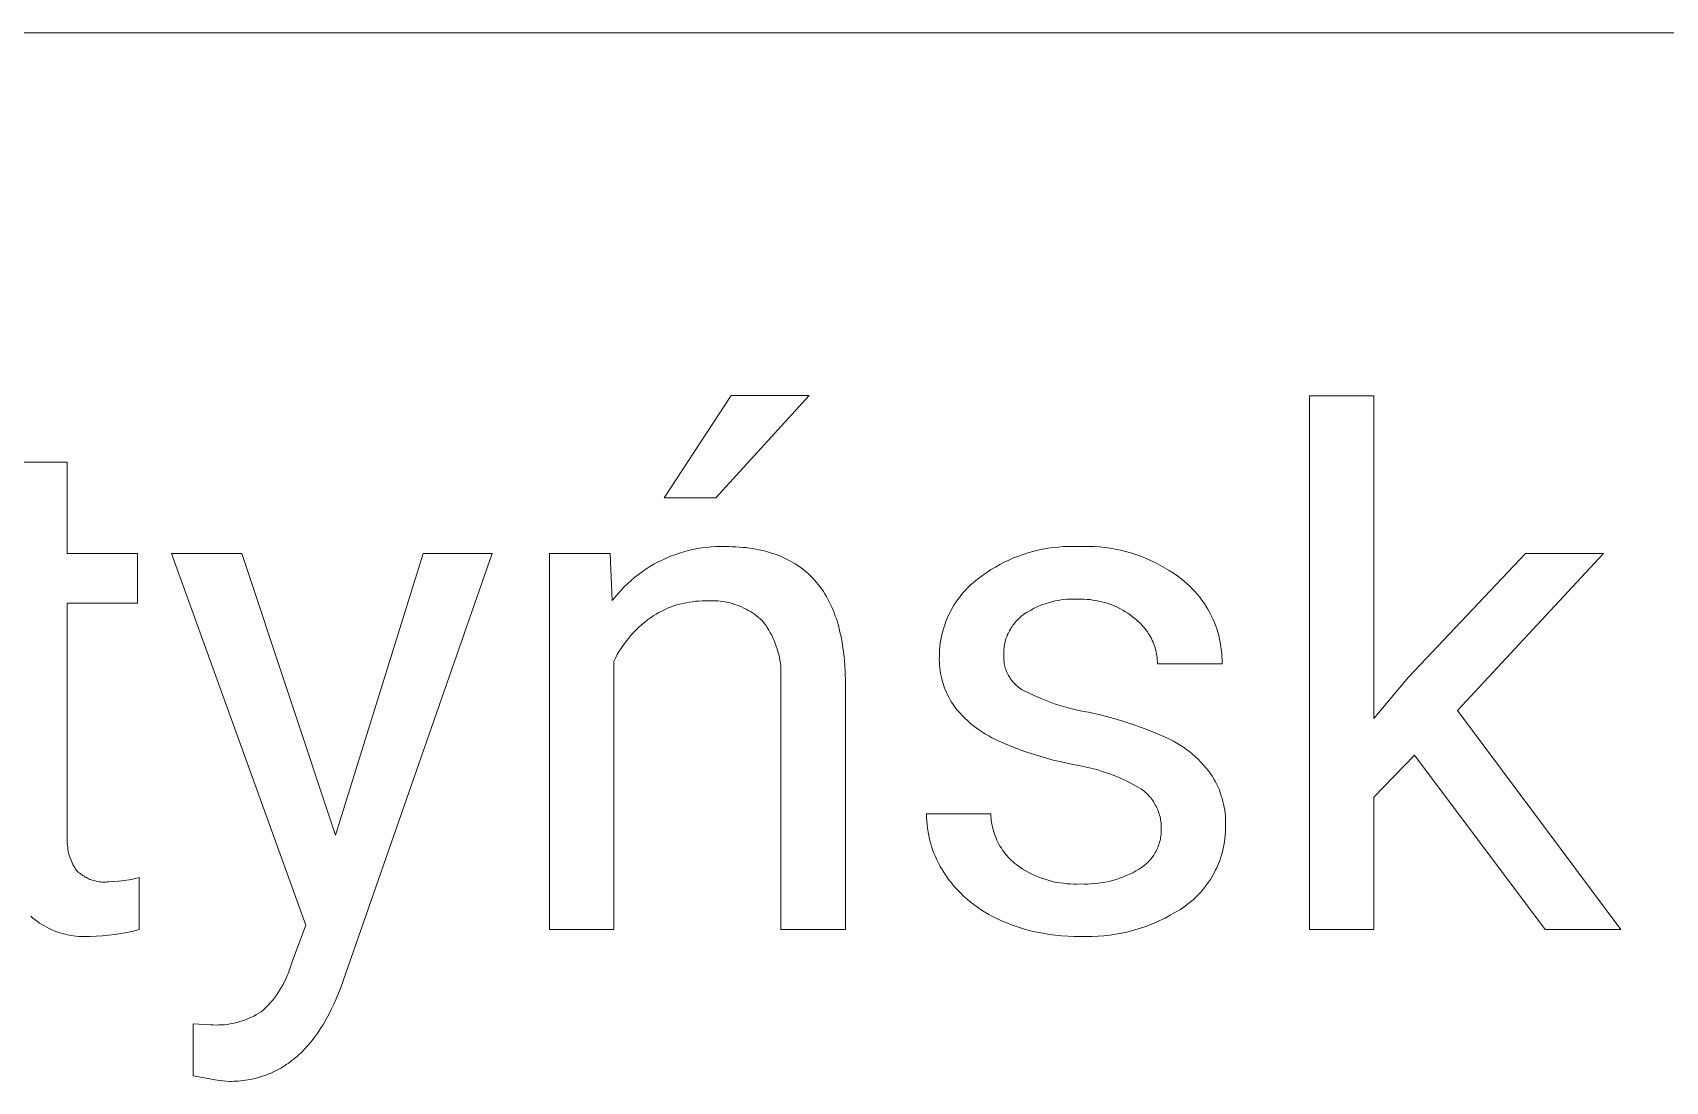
# Model space of a CAD drawing. Header units: millimetres. Extents: x 1383 to 4664, y -160 to 2132.
# Drawn here: x 4064.3 to 4164.6, y 142.4 to 206.8 of the extents above; entities that cross this region are included whole.
import ezdxf

# ---------------------------------------------------------------- set-up
doc = ezdxf.new("R2010")
doc.units = ezdxf.units.MM
doc.header["$MEASUREMENT"] = 0
doc.layers.add('Domyślny', color=7, linetype='Continuous', true_color=0x000000)

msp = doc.modelspace()

# ---------------------------------------------------------------- linework, layer by layer
at = {"layer": 'Domyślny', "color": 18, "lineweight": 15, "true_color": 0x000000}
for p, q in [((4660.84, 206.84), (3424, 206.84)), ((4103.09, 178.29), (4107.21, 184.56)), ((4111.99, 184.56), (4106.27, 178.28)), ((4107.21, 184.56), (4111.99, 184.56)), ((4142.72, 151.77), (4142.72, 184.55)), ((4142.72, 184.55), (4146.67, 184.55)), ((4146.67, 184.55), (4146.67, 164.73)), ((4062.51, 180.46), (4066.45, 180.46)), ((4066.45, 180.46), (4066.45, 174.86)), ((4106.27, 178.28), (4103.09, 178.29)), ((4066.45, 174.86), (4070.77, 174.86)), ((4070.77, 174.86), (4070.77, 171.82)), ((4081.09, 152.03), (4072.85, 174.87)), ((4072.85, 174.87), (4077.17, 174.87)), ((4077.17, 174.87), (4082.93, 157.56)), ((4082.93, 157.56), (4088.3, 174.87)), ((4092.53, 174.87), (4083.25, 148.22)), ((4088.3, 174.87), (4092.53, 174.87)), ((4096.06, 151.78), (4096.06, 174.86)), ((4096.06, 174.86), (4099.78, 174.86)), ((4099.78, 174.86), (4099.91, 171.97)), ((4102.72, 174.34), (4102.97, 174.46)), ((4102.97, 174.46), (4103.23, 174.58)), ((4103.23, 174.58), (4103.49, 174.69)), ((4103.49, 174.69), (4103.76, 174.79)), ((4103.76, 174.79), (4104.03, 174.89)), ((4104.03, 174.89), (4104.3, 174.97)), ((4104.3, 174.97), (4104.57, 175.04)), ((4104.57, 175.04), (4104.85, 175.11)), ((4104.85, 175.11), (4105.13, 175.16)), ((4105.13, 175.16), (4105.41, 175.21)), ((4105.41, 175.21), (4105.69, 175.24)), ((4105.69, 175.24), (4105.98, 175.27)), ((4105.98, 175.27), (4106.26, 175.29)), ((4106.26, 175.29), (4106.55, 175.29)), ((4106.55, 175.29), (4106.83, 175.29)), ((4106.83, 175.29), (4107.06, 175.29)), ((4107.06, 175.29), (4107.28, 175.28)), ((4107.28, 175.28), (4107.5, 175.27)), ((4107.5, 175.27), (4107.72, 175.26)), ((4107.72, 175.26), (4107.93, 175.24)), ((4107.93, 175.24), (4108.14, 175.22)), ((4108.14, 175.22), (4108.34, 175.19)), ((4108.34, 175.19), (4108.55, 175.16)), ((4108.55, 175.16), (4108.74, 175.13)), ((4108.74, 175.13), (4108.94, 175.09)), ((4108.94, 175.09), (4109.13, 175.05)), ((4109.13, 175.05), (4109.32, 175)), ((4109.32, 175), (4109.5, 174.95)), ((4109.5, 174.95), (4109.68, 174.89)), ((4109.68, 174.89), (4109.86, 174.84)), ((4109.86, 174.84), (4110.03, 174.77)), ((4110.03, 174.77), (4110.2, 174.71)), ((4110.2, 174.71), (4110.37, 174.64)), ((4110.37, 174.64), (4110.53, 174.56)), ((4110.53, 174.56), (4110.69, 174.48)), ((4110.69, 174.48), (4110.85, 174.4)), ((4110.85, 174.4), (4111, 174.31)), ((4123.98, 174.33), (4124.26, 174.46)), ((4124.26, 174.46), (4124.55, 174.59)), ((4124.55, 174.59), (4124.84, 174.7)), ((4124.84, 174.7), (4125.14, 174.81)), ((4125.14, 174.81), (4125.43, 174.9)), ((4125.43, 174.9), (4125.74, 174.99)), ((4125.74, 174.99), (4126.04, 175.06)), ((4126.04, 175.06), (4126.35, 175.13)), ((4126.35, 175.13), (4126.66, 175.18)), ((4126.66, 175.18), (4126.97, 175.23)), ((4126.97, 175.23), (4127.28, 175.26)), ((4127.28, 175.26), (4127.59, 175.29)), ((4127.59, 175.29), (4127.9, 175.3)), ((4127.9, 175.3), (4128.22, 175.3)), ((4128.22, 175.3), (4128.53, 175.3)), ((4128.53, 175.3), (4128.85, 175.3)), ((4128.85, 175.3), (4129.18, 175.3)), ((4129.18, 175.3), (4129.5, 175.29)), ((4129.5, 175.29), (4129.83, 175.27)), ((4129.83, 175.27), (4130.15, 175.23)), ((4130.15, 175.23), (4130.47, 175.19)), ((4130.47, 175.19), (4130.79, 175.13)), ((4130.79, 175.13), (4131.11, 175.06)), ((4131.11, 175.06), (4131.42, 174.99)), ((4131.42, 174.99), (4131.74, 174.9)), ((4131.74, 174.9), (4132.05, 174.8)), ((4132.05, 174.8), (4132.35, 174.69)), ((4132.35, 174.69), (4132.65, 174.57)), ((4132.65, 174.57), (4132.95, 174.44)), ((4132.95, 174.44), (4133.24, 174.3)), ((4148.79, 167.26), (4155.97, 174.87)), ((4160.77, 174.87), (4151.79, 165.22)), ((4155.97, 174.87), (4160.77, 174.87)), ((4101.08, 173.21), (4101.29, 173.4)), ((4101.29, 173.4), (4101.52, 173.57)), ((4101.52, 173.57), (4101.75, 173.74)), ((4101.75, 173.74), (4101.98, 173.9)), ((4101.98, 173.9), (4102.22, 174.06)), ((4102.22, 174.06), (4102.47, 174.2)), ((4102.47, 174.2), (4102.72, 174.34)), ((4111, 174.31), (4111.15, 174.22)), ((4111.15, 174.22), (4111.3, 174.13)), ((4111.3, 174.13), (4111.44, 174.03)), ((4111.44, 174.03), (4111.58, 173.93)), ((4111.58, 173.93), (4111.71, 173.82)), ((4111.71, 173.82), (4111.84, 173.71)), ((4111.84, 173.71), (4111.97, 173.59)), ((4111.97, 173.59), (4112.1, 173.47)), ((4112.1, 173.47), (4112.22, 173.35)), ((4122.39, 173.33), (4122.64, 173.52)), ((4122.64, 173.52), (4122.9, 173.7)), ((4122.9, 173.7), (4123.16, 173.87)), ((4123.16, 173.87), (4123.43, 174.03)), ((4123.43, 174.03), (4123.7, 174.18)), ((4123.7, 174.18), (4123.98, 174.33)), ((4133.24, 174.3), (4133.53, 174.15)), ((4133.53, 174.15), (4133.82, 173.99)), ((4133.82, 173.99), (4134.09, 173.82)), ((4134.09, 173.82), (4134.36, 173.65)), ((4134.36, 173.65), (4134.63, 173.46)), ((4134.63, 173.46), (4134.89, 173.26)), ((4100.09, 172.19), (4100.27, 172.41)), ((4100.27, 172.41), (4100.46, 172.62)), ((4100.46, 172.62), (4100.66, 172.83)), ((4100.66, 172.83), (4100.87, 173.02)), ((4100.87, 173.02), (4101.08, 173.21)), ((4112.22, 173.35), (4112.33, 173.22)), ((4112.33, 173.22), (4112.45, 173.09)), ((4112.45, 173.09), (4112.56, 172.96)), ((4112.56, 172.96), (4112.67, 172.82)), ((4112.67, 172.82), (4112.77, 172.68)), ((4112.77, 172.68), (4112.87, 172.53)), ((4112.87, 172.53), (4112.96, 172.38)), ((4121.35, 172.34), (4121.48, 172.49)), ((4121.48, 172.49), (4121.62, 172.64)), ((4121.62, 172.64), (4121.77, 172.79)), ((4121.77, 172.79), (4121.91, 172.93)), ((4121.91, 172.93), (4122.07, 173.07)), ((4122.07, 173.07), (4122.23, 173.2)), ((4122.23, 173.2), (4122.39, 173.33)), ((4134.89, 173.26), (4135.06, 173.12)), ((4135.06, 173.12), (4135.23, 172.98)), ((4135.23, 172.98), (4135.39, 172.83)), ((4135.39, 172.83), (4135.54, 172.67)), ((4135.54, 172.67), (4135.69, 172.51)), ((4135.69, 172.51), (4135.84, 172.35)), ((4070.77, 171.82), (4066.45, 171.82)), ((4066.45, 171.82), (4066.45, 157.48)), ((4099.91, 171.97), (4100.09, 172.19)), ((4103.12, 171.41), (4102.95, 171.33)), ((4103.31, 171.5), (4103.12, 171.41)), ((4103.49, 171.57), (4103.31, 171.5)), ((4103.68, 171.64), (4103.49, 171.57)), ((4103.87, 171.7), (4103.68, 171.64)), ((4104.06, 171.75), (4103.87, 171.7)), ((4104.25, 171.8), (4104.06, 171.75)), ((4104.44, 171.84), (4104.25, 171.8)), ((4104.64, 171.88), (4104.44, 171.84)), ((4104.84, 171.9), (4104.64, 171.88)), ((4105.03, 171.93), (4104.84, 171.9)), ((4105.23, 171.94), (4105.03, 171.93)), ((4105.43, 171.95), (4105.23, 171.94)), ((4105.63, 171.95), (4105.43, 171.95)), ((4105.78, 171.96), (4105.63, 171.95)), ((4105.93, 171.96), (4105.78, 171.96)), ((4106.08, 171.96), (4105.93, 171.96)), ((4106.24, 171.96), (4106.08, 171.96)), ((4106.39, 171.95), (4106.24, 171.96)), ((4106.54, 171.93), (4106.39, 171.95)), ((4106.69, 171.91), (4106.54, 171.93)), ((4106.84, 171.89), (4106.69, 171.91)), ((4106.99, 171.86), (4106.84, 171.89)), ((4107.14, 171.83), (4106.99, 171.86)), ((4107.28, 171.79), (4107.14, 171.83)), ((4107.43, 171.74), (4107.28, 171.79)), ((4107.57, 171.69), (4107.43, 171.74)), ((4107.71, 171.64), (4107.57, 171.69)), ((4107.85, 171.58), (4107.71, 171.64)), ((4107.99, 171.51), (4107.85, 171.58)), ((4108.13, 171.45), (4107.99, 171.51)), ((4108.26, 171.37), (4108.13, 171.45)), ((4112.96, 172.38), (4113.06, 172.22)), ((4113.06, 172.22), (4113.15, 172.06)), ((4113.15, 172.06), (4113.23, 171.9)), ((4113.23, 171.9), (4113.31, 171.73)), ((4113.31, 171.73), (4113.39, 171.56)), ((4113.39, 171.56), (4113.47, 171.39)), ((4120.67, 171.31), (4120.77, 171.49)), ((4120.77, 171.49), (4120.87, 171.66)), ((4120.87, 171.66), (4120.98, 171.84)), ((4120.98, 171.84), (4121.1, 172.01)), ((4121.1, 172.01), (4121.22, 172.17)), ((4121.22, 172.17), (4121.35, 172.34)), ((4125.62, 171.39), (4125.46, 171.3)), ((4125.77, 171.48), (4125.62, 171.39)), ((4125.93, 171.56), (4125.77, 171.48)), ((4126.1, 171.63), (4125.93, 171.56)), ((4126.26, 171.7), (4126.1, 171.63)), ((4126.43, 171.76), (4126.26, 171.7)), ((4126.6, 171.81), (4126.43, 171.76)), ((4126.77, 171.86), (4126.6, 171.81)), ((4126.94, 171.91), (4126.77, 171.86)), ((4127.11, 171.95), (4126.94, 171.91)), ((4127.29, 171.98), (4127.11, 171.95)), ((4127.46, 172.01), (4127.29, 171.98)), ((4127.64, 172.03), (4127.46, 172.01)), ((4127.82, 172.05), (4127.64, 172.03)), ((4128, 172.06), (4127.82, 172.05)), ((4128.17, 172.06), (4128, 172.06)), ((4128.35, 172.06), (4128.17, 172.06)), ((4128.53, 172.05), (4128.35, 172.06)), ((4128.71, 172.05), (4128.53, 172.05)), ((4128.89, 172.05), (4128.71, 172.05)), ((4129.06, 172.04), (4128.89, 172.05)), ((4129.24, 172.03), (4129.06, 172.04)), ((4129.42, 172), (4129.24, 172.03)), ((4129.59, 171.98), (4129.42, 172)), ((4129.77, 171.94), (4129.59, 171.98)), ((4129.94, 171.9), (4129.77, 171.94)), ((4130.12, 171.86), (4129.94, 171.9)), ((4130.29, 171.81), (4130.12, 171.86)), ((4130.45, 171.75), (4130.29, 171.81)), ((4130.62, 171.69), (4130.45, 171.75)), ((4130.79, 171.62), (4130.62, 171.69)), ((4130.95, 171.54), (4130.79, 171.62)), ((4131.11, 171.46), (4130.95, 171.54)), ((4131.26, 171.38), (4131.11, 171.46)), ((4135.84, 172.35), (4135.98, 172.18)), ((4135.98, 172.18), (4136.11, 172)), ((4136.11, 172), (4136.24, 171.82)), ((4136.24, 171.82), (4136.36, 171.64)), ((4136.36, 171.64), (4136.47, 171.45)), ((4136.47, 171.45), (4136.58, 171.26)), ((4101.71, 170.48), (4101.53, 170.32)), ((4101.89, 170.63), (4101.71, 170.48)), ((4102.07, 170.78), (4101.89, 170.63)), ((4102.26, 170.92), (4102.07, 170.78)), ((4102.43, 171.03), (4102.26, 170.92)), ((4102.6, 171.14), (4102.43, 171.03)), ((4102.77, 171.23), (4102.6, 171.14)), ((4102.95, 171.33), (4102.77, 171.23)), ((4108.39, 171.3), (4108.26, 171.37)), ((4108.52, 171.21), (4108.39, 171.3)), ((4108.64, 171.13), (4108.52, 171.21)), ((4108.77, 171.04), (4108.64, 171.13)), ((4108.89, 170.94), (4108.77, 171.04)), ((4109, 170.85), (4108.89, 170.94)), ((4109.11, 170.74), (4109, 170.85)), ((4109.22, 170.6), (4109.11, 170.74)), ((4109.33, 170.46), (4109.22, 170.6)), ((4109.43, 170.31), (4109.33, 170.46)), ((4113.47, 171.39), (4113.54, 171.21)), ((4113.54, 171.21), (4113.6, 171.02)), ((4113.6, 171.02), (4113.67, 170.84)), ((4113.67, 170.84), (4113.73, 170.64)), ((4113.73, 170.64), (4113.79, 170.45)), ((4113.79, 170.45), (4113.84, 170.25)), ((4120.28, 170.36), (4120.34, 170.55)), ((4120.34, 170.55), (4120.41, 170.74)), ((4120.41, 170.74), (4120.49, 170.93)), ((4120.49, 170.93), (4120.58, 171.12)), ((4120.58, 171.12), (4120.67, 171.31)), ((4124.51, 170.47), (4124.46, 170.38)), ((4124.58, 170.55), (4124.51, 170.47)), ((4124.64, 170.63), (4124.58, 170.55)), ((4124.71, 170.7), (4124.64, 170.63)), ((4124.78, 170.78), (4124.71, 170.7)), ((4124.85, 170.85), (4124.78, 170.78)), ((4124.93, 170.92), (4124.85, 170.85)), ((4125, 170.99), (4124.93, 170.92)), ((4125.08, 171.05), (4125, 170.99)), ((4125.16, 171.11), (4125.08, 171.05)), ((4125.31, 171.21), (4125.16, 171.11)), ((4125.46, 171.3), (4125.31, 171.21)), ((4131.42, 171.29), (4131.26, 171.38)), ((4131.57, 171.19), (4131.42, 171.29)), ((4131.71, 171.09), (4131.57, 171.19)), ((4131.85, 170.98), (4131.71, 171.09)), ((4131.99, 170.87), (4131.85, 170.98)), ((4132.09, 170.79), (4131.99, 170.87)), ((4132.18, 170.71), (4132.09, 170.79)), ((4132.28, 170.63), (4132.18, 170.71)), ((4132.36, 170.54), (4132.28, 170.63)), ((4132.45, 170.45), (4132.36, 170.54)), ((4132.53, 170.36), (4132.45, 170.45)), ((4136.58, 171.26), (4136.68, 171.06)), ((4136.68, 171.06), (4136.77, 170.86)), ((4136.77, 170.86), (4136.86, 170.66)), ((4136.86, 170.66), (4136.94, 170.46)), ((4136.94, 170.46), (4137.02, 170.25)), ((4100.74, 169.44), (4100.6, 169.25)), ((4100.89, 169.63), (4100.74, 169.44)), ((4101.04, 169.81), (4100.89, 169.63)), ((4101.2, 169.99), (4101.04, 169.81)), ((4101.36, 170.16), (4101.2, 169.99)), ((4101.53, 170.32), (4101.36, 170.16)), ((4109.52, 170.15), (4109.43, 170.31)), ((4109.61, 170), (4109.52, 170.15)), ((4109.7, 169.84), (4109.61, 170)), ((4109.77, 169.68), (4109.7, 169.84)), ((4109.85, 169.51), (4109.77, 169.68)), ((4109.91, 169.34), (4109.85, 169.51)), ((4113.84, 170.25), (4113.89, 170.04)), ((4113.89, 170.04), (4113.94, 169.84)), ((4113.94, 169.84), (4113.98, 169.63)), ((4113.98, 169.63), (4114.02, 169.41)), ((4114.02, 169.41), (4114.05, 169.19)), ((4120.05, 169.35), (4120.08, 169.56)), ((4120.08, 169.56), (4120.12, 169.76)), ((4120.12, 169.76), (4120.17, 169.96)), ((4120.17, 169.96), (4120.22, 170.16)), ((4120.22, 170.16), (4120.28, 170.36)), ((4124.04, 169.46), (4124.01, 169.36)), ((4124.06, 169.56), (4124.04, 169.46)), ((4124.09, 169.66), (4124.06, 169.56)), ((4124.13, 169.75), (4124.09, 169.66)), ((4124.16, 169.85), (4124.13, 169.75)), ((4124.21, 169.94), (4124.16, 169.85)), ((4124.25, 170.03), (4124.21, 169.94)), ((4124.3, 170.12), (4124.25, 170.03)), ((4124.35, 170.21), (4124.3, 170.12)), ((4124.4, 170.3), (4124.35, 170.21)), ((4124.46, 170.38), (4124.4, 170.3)), ((4132.61, 170.26), (4132.53, 170.36)), ((4132.68, 170.16), (4132.61, 170.26)), ((4132.76, 170.06), (4132.68, 170.16)), ((4132.82, 169.96), (4132.76, 170.06)), ((4132.89, 169.85), (4132.82, 169.96)), ((4132.95, 169.75), (4132.89, 169.85)), ((4133.01, 169.64), (4132.95, 169.75)), ((4133.06, 169.52), (4133.01, 169.64)), ((4133.11, 169.41), (4133.06, 169.52)), ((4133.16, 169.3), (4133.11, 169.41)), ((4137.02, 170.25), (4137.08, 170.04)), ((4137.08, 170.04), (4137.14, 169.83)), ((4137.14, 169.83), (4137.19, 169.61)), ((4137.19, 169.61), (4137.24, 169.4)), ((4137.24, 169.4), (4137.27, 169.18)), ((4100.11, 168.44), (4100, 168.23)), ((4100.22, 168.65), (4100.11, 168.44)), ((4100.34, 168.86), (4100.22, 168.65)), ((4100.47, 169.06), (4100.34, 168.86)), ((4100.6, 169.25), (4100.47, 169.06)), ((4109.98, 169.18), (4109.91, 169.34)), ((4110.03, 169.01), (4109.98, 169.18)), ((4110.08, 168.83), (4110.03, 169.01)), ((4110.13, 168.66), (4110.08, 168.83)), ((4110.17, 168.48), (4110.13, 168.66)), ((4110.2, 168.31), (4110.17, 168.48)), ((4114.05, 169.19), (4114.09, 168.97)), ((4114.09, 168.97), (4114.14, 168.51)), ((4114.14, 168.51), (4114.18, 168.03)), ((4119.99, 168.36), (4120, 168.53)), ((4120, 168.74), (4120.01, 168.94)), ((4120, 168.53), (4120, 168.74)), ((4120.01, 168.94), (4120.03, 169.15)), ((4120.03, 169.15), (4120.05, 169.35)), ((4123.95, 168.96), (4123.94, 168.86)), ((4123.94, 168.86), (4123.94, 168.75)), ((4123.94, 168.75), (4123.94, 168.65)), ((4123.94, 168.65), (4123.94, 168.57)), ((4123.94, 168.57), (4123.94, 168.49)), ((4123.94, 168.49), (4123.94, 168.41)), ((4123.94, 168.41), (4123.95, 168.32)), ((4123.96, 169.06), (4123.95, 168.96)), ((4123.97, 169.16), (4123.96, 169.06)), ((4123.99, 169.26), (4123.97, 169.16)), ((4124.01, 169.36), (4123.99, 169.26)), ((4133.2, 169.18), (4133.16, 169.3)), ((4133.23, 169.06), (4133.2, 169.18)), ((4133.27, 168.94), (4133.23, 169.06)), ((4133.3, 168.82), (4133.27, 168.94)), ((4133.32, 168.7), (4133.3, 168.82)), ((4133.34, 168.58), (4133.32, 168.7)), ((4133.36, 168.45), (4133.34, 168.58)), ((4133.37, 168.33), (4133.36, 168.45)), ((4137.27, 169.18), (4137.3, 168.96)), ((4137.3, 168.96), (4137.33, 168.74)), ((4137.33, 168.74), (4137.34, 168.52)), ((4137.34, 168.52), (4137.35, 168.3)), ((4100, 168.23), (4100, 151.78)), ((4110.23, 168.13), (4110.2, 168.31)), ((4110.25, 167.95), (4110.23, 168.13)), ((4110.26, 167.77), (4110.25, 167.95)), ((4110.27, 167.59), (4110.26, 167.77)), ((4110.27, 167.41), (4110.27, 167.59)), ((4110.27, 167.23), (4110.27, 167.41)), ((4114.18, 168.03), (4114.21, 167.54)), ((4114.21, 167.54), (4114.22, 167.03)), ((4120, 168.19), (4119.99, 168.36)), ((4120.01, 168.01), (4120, 168.19)), ((4120.02, 167.84), (4120.01, 168.01)), ((4120.04, 167.67), (4120.02, 167.84)), ((4120.07, 167.5), (4120.04, 167.67)), ((4120.1, 167.33), (4120.07, 167.5)), ((4123.95, 168.32), (4123.96, 168.24)), ((4123.96, 168.24), (4123.97, 168.16)), ((4123.97, 168.16), (4123.98, 168.08)), ((4123.98, 168.08), (4124, 168)), ((4124, 168), (4124.02, 167.92)), ((4124.02, 167.92), (4124.04, 167.84)), ((4124.04, 167.84), (4124.07, 167.76)), ((4124.07, 167.76), (4124.09, 167.68)), ((4124.09, 167.68), (4124.12, 167.61)), ((4124.12, 167.61), (4124.16, 167.53)), ((4124.16, 167.53), (4124.19, 167.46)), ((4124.19, 167.46), (4124.23, 167.38)), ((4133.38, 168.21), (4133.37, 168.33)), ((4133.38, 168.08), (4133.38, 168.21)), ((4137.35, 168.08), (4133.38, 168.08)), ((4137.35, 168.3), (4137.35, 168.08)), ((4110.26, 167.05), (4110.27, 167.23)), ((4110.26, 151.78), (4110.26, 167.05)), ((4114.22, 167.03), (4114.22, 151.78)), ((4120.14, 167.16), (4120.1, 167.33)), ((4120.19, 166.99), (4120.14, 167.16)), ((4120.24, 166.83), (4120.19, 166.99)), ((4120.29, 166.66), (4120.24, 166.83)), ((4120.35, 166.5), (4120.29, 166.66)), ((4120.42, 166.34), (4120.35, 166.5)), ((4124.23, 167.38), (4124.27, 167.31)), ((4124.27, 167.31), (4124.32, 167.24)), ((4124.32, 167.24), (4124.36, 167.17)), ((4124.36, 167.17), (4124.41, 167.11)), ((4124.41, 167.11), (4124.46, 167.04)), ((4124.46, 167.04), (4124.51, 166.98)), ((4124.51, 166.98), (4124.57, 166.92)), ((4124.57, 166.92), (4124.63, 166.86)), ((4124.63, 166.86), (4124.68, 166.8)), ((4124.68, 166.8), (4124.75, 166.74)), ((4124.75, 166.74), (4124.81, 166.69)), ((4124.81, 166.69), (4124.87, 166.64)), ((4124.87, 166.64), (4124.94, 166.59)), ((4124.94, 166.59), (4125.01, 166.54)), ((4125.01, 166.54), (4125.08, 166.5)), ((4125.08, 166.5), (4125.46, 166.3)), ((4146.67, 164.73), (4148.79, 167.26)), ((4120.49, 166.18), (4120.42, 166.34)), ((4120.57, 166.03), (4120.49, 166.18)), ((4120.65, 165.88), (4120.57, 166.03)), ((4120.74, 165.73), (4120.65, 165.88)), ((4120.83, 165.58), (4120.74, 165.73)), ((4120.96, 165.4), (4120.83, 165.58)), ((4121.11, 165.23), (4120.96, 165.4)), ((4125.46, 166.3), (4125.85, 166.12)), ((4125.85, 166.12), (4126.25, 165.95)), ((4126.25, 165.95), (4126.65, 165.79)), ((4126.65, 165.79), (4127.06, 165.64)), ((4127.06, 165.64), (4127.47, 165.51)), ((4127.47, 165.51), (4127.89, 165.39)), ((4127.89, 165.39), (4128.31, 165.29)), ((4121.26, 165.06), (4121.11, 165.23)), ((4121.41, 164.89), (4121.26, 165.06)), ((4121.57, 164.73), (4121.41, 164.89)), ((4121.74, 164.58), (4121.57, 164.73)), ((4121.91, 164.43), (4121.74, 164.58)), ((4122.08, 164.28), (4121.91, 164.43)), ((4128.31, 165.29), (4128.73, 165.19)), ((4128.73, 165.19), (4129.15, 165.11)), ((4129.15, 165.11), (4129.86, 164.96)), ((4129.86, 164.96), (4130.56, 164.78)), ((4130.56, 164.78), (4131.25, 164.57)), ((4131.25, 164.57), (4131.94, 164.35)), ((4151.79, 165.22), (4161.82, 151.77)), ((4122.26, 164.15), (4122.08, 164.28)), ((4122.45, 164.01), (4122.26, 164.15)), ((4122.63, 163.89), (4122.45, 164.01)), ((4122.83, 163.77), (4122.63, 163.89)), ((4123.02, 163.66), (4122.83, 163.77)), ((4123.22, 163.55), (4123.02, 163.66)), ((4123.43, 163.45), (4123.22, 163.55)), ((4124, 163.19), (4123.43, 163.45)), ((4131.94, 164.35), (4132.62, 164.1)), ((4132.62, 164.1), (4133.29, 163.83)), ((4133.29, 163.83), (4133.95, 163.54)), ((4133.95, 163.54), (4134.16, 163.44)), ((4134.16, 163.44), (4134.37, 163.33)), ((4124.58, 162.95), (4124, 163.19)), ((4125.17, 162.73), (4124.58, 162.95)), ((4125.76, 162.53), (4125.17, 162.73)), ((4126.36, 162.35), (4125.76, 162.53)), ((4134.37, 163.33), (4134.58, 163.21)), ((4134.58, 163.21), (4134.78, 163.09)), ((4134.78, 163.09), (4134.98, 162.96)), ((4134.98, 162.96), (4135.17, 162.82)), ((4135.17, 162.82), (4135.36, 162.68)), ((4135.36, 162.68), (4135.54, 162.53)), ((4135.54, 162.53), (4135.72, 162.37)), ((4135.72, 162.37), (4135.89, 162.21)), ((4149.15, 162.47), (4146.67, 159.89)), ((4157.19, 151.77), (4149.15, 162.47)), ((4126.97, 162.18), (4126.36, 162.35)), ((4127.58, 162.04), (4126.97, 162.18)), ((4128.19, 161.91), (4127.58, 162.04)), ((4128.56, 161.85), (4128.19, 161.91)), ((4128.93, 161.77), (4128.56, 161.85)), ((4129.29, 161.69), (4128.93, 161.77)), ((4129.66, 161.59), (4129.29, 161.69)), ((4130.01, 161.48), (4129.66, 161.59)), ((4130.37, 161.36), (4130.01, 161.48)), ((4135.89, 162.21), (4136.05, 162.05)), ((4136.05, 162.05), (4136.21, 161.87)), ((4136.21, 161.87), (4136.37, 161.69)), ((4136.37, 161.69), (4136.52, 161.51)), ((4136.52, 161.51), (4136.66, 161.32)), ((4130.72, 161.22), (4130.37, 161.36)), ((4131.07, 161.08), (4130.72, 161.22)), ((4131.41, 160.92), (4131.07, 161.08)), ((4131.74, 160.76), (4131.41, 160.92)), ((4132.07, 160.58), (4131.74, 160.76)), ((4132.4, 160.39), (4132.07, 160.58)), ((4132.48, 160.33), (4132.4, 160.39)), ((4136.66, 161.32), (4136.76, 161.17)), ((4136.76, 161.17), (4136.85, 161.01)), ((4136.85, 161.01), (4136.94, 160.85)), ((4136.94, 160.85), (4137.03, 160.68)), ((4137.03, 160.68), (4137.1, 160.51)), ((4137.1, 160.51), (4137.18, 160.34)), ((4132.56, 160.27), (4132.48, 160.33)), ((4132.63, 160.21), (4132.56, 160.27)), ((4132.7, 160.14), (4132.63, 160.21)), ((4132.78, 160.07), (4132.7, 160.14)), ((4132.84, 160), (4132.78, 160.07)), ((4132.91, 159.92), (4132.84, 160)), ((4132.97, 159.85), (4132.91, 159.92)), ((4133.03, 159.77), (4132.97, 159.85)), ((4133.09, 159.69), (4133.03, 159.77)), ((4133.15, 159.6), (4133.09, 159.69)), ((4133.2, 159.52), (4133.15, 159.6)), ((4133.25, 159.43), (4133.2, 159.52)), ((4133.3, 159.34), (4133.25, 159.43)), ((4137.18, 160.34), (4137.24, 160.17)), ((4137.24, 160.17), (4137.3, 159.99)), ((4137.3, 159.99), (4137.35, 159.82)), ((4137.35, 159.82), (4137.4, 159.64)), ((4137.4, 159.64), (4137.44, 159.46)), ((4137.44, 159.46), (4137.48, 159.28)), ((4146.67, 159.89), (4146.67, 151.77)), ((4119.21, 158.66), (4119.21, 158.88)), ((4119.21, 158.88), (4123.15, 158.88)), ((4119.22, 158.43), (4119.21, 158.66)), ((4119.24, 158.21), (4119.22, 158.43)), ((4123.15, 158.88), (4123.16, 158.74)), ((4123.16, 158.74), (4123.17, 158.6)), ((4123.17, 158.6), (4123.18, 158.47)), ((4123.18, 158.47), (4123.2, 158.33)), ((4133.34, 159.25), (4133.3, 159.34)), ((4133.38, 159.16), (4133.34, 159.25)), ((4133.42, 159.07), (4133.38, 159.16)), ((4133.45, 158.98), (4133.42, 159.07)), ((4133.48, 158.88), (4133.45, 158.98)), ((4133.51, 158.79), (4133.48, 158.88)), ((4133.54, 158.69), (4133.51, 158.79)), ((4133.56, 158.59), (4133.54, 158.69)), ((4133.57, 158.5), (4133.56, 158.59)), ((4133.59, 158.4), (4133.57, 158.5)), ((4133.6, 158.3), (4133.59, 158.4)), ((4137.48, 159.28), (4137.51, 159.1)), ((4137.51, 159.1), (4137.53, 158.91)), ((4137.53, 158.91), (4137.55, 158.73)), ((4137.55, 158.73), (4137.55, 158.54)), ((4137.55, 158.54), (4137.56, 158.36)), ((4066.45, 157.48), (4066.45, 157.37)), ((4066.45, 157.37), (4066.45, 157.26)), ((4119.27, 157.99), (4119.24, 158.21)), ((4119.3, 157.76), (4119.27, 157.99)), ((4119.34, 157.54), (4119.3, 157.76)), ((4119.39, 157.32), (4119.34, 157.54)), ((4123.2, 158.33), (4123.23, 158.19)), ((4123.23, 158.19), (4123.26, 158.05)), ((4123.26, 158.05), (4123.29, 157.92)), ((4123.29, 157.92), (4123.33, 157.78)), ((4123.33, 157.78), (4123.37, 157.65)), ((4123.37, 157.65), (4123.42, 157.52)), ((4123.42, 157.52), (4123.47, 157.39)), ((4123.47, 157.39), (4123.53, 157.26)), ((4133.56, 157.32), (4133.57, 157.42)), ((4133.57, 157.42), (4133.59, 157.51)), ((4133.59, 157.51), (4133.6, 157.61)), ((4133.61, 158.2), (4133.6, 158.3)), ((4133.6, 157.61), (4133.61, 157.71)), ((4133.61, 158.1), (4133.61, 158.2)), ((4133.61, 158), (4133.61, 158.1)), ((4133.61, 157.9), (4133.61, 158)), ((4133.61, 157.8), (4133.61, 157.9)), ((4133.61, 157.71), (4133.61, 157.8)), ((4137.54, 157.56), (4137.52, 157.35)), ((4137.55, 157.76), (4137.54, 157.56)), ((4137.56, 158.36), (4137.55, 158.17)), ((4137.55, 158.17), (4137.56, 157.97)), ((4137.56, 157.97), (4137.55, 157.76)), ((4066.45, 157.26), (4066.45, 157.15)), ((4066.45, 157.15), (4066.45, 157.04)), ((4066.45, 157.04), (4066.46, 156.93)), ((4066.46, 156.93), (4066.48, 156.82)), ((4066.48, 156.82), (4066.49, 156.71)), ((4066.49, 156.71), (4066.51, 156.6)), ((4066.51, 156.6), (4066.54, 156.49)), ((4066.54, 156.49), (4066.56, 156.39)), ((4066.56, 156.39), (4066.6, 156.28)), ((4119.45, 157.1), (4119.39, 157.32)), ((4119.51, 156.89), (4119.45, 157.1)), ((4119.58, 156.67), (4119.51, 156.89)), ((4119.66, 156.46), (4119.58, 156.67)), ((4119.75, 156.25), (4119.66, 156.46)), ((4123.53, 157.26), (4123.59, 157.13)), ((4123.59, 157.13), (4123.65, 157.01)), ((4123.65, 157.01), (4123.72, 156.88)), ((4123.72, 156.88), (4123.8, 156.77)), ((4123.8, 156.77), (4123.87, 156.65)), ((4123.87, 156.65), (4123.96, 156.53)), ((4123.96, 156.53), (4124.04, 156.42)), ((4124.04, 156.42), (4124.13, 156.32)), ((4133.15, 156.34), (4133.2, 156.42)), ((4133.2, 156.42), (4133.25, 156.51)), ((4133.25, 156.51), (4133.3, 156.59)), ((4133.3, 156.59), (4133.34, 156.68)), ((4133.34, 156.68), (4133.38, 156.77)), ((4133.38, 156.77), (4133.42, 156.86)), ((4133.42, 156.86), (4133.45, 156.95)), ((4133.45, 156.95), (4133.48, 157.04)), ((4133.48, 157.04), (4133.51, 157.13)), ((4133.51, 157.13), (4133.54, 157.23)), ((4133.54, 157.23), (4133.56, 157.32)), ((4137.37, 156.54), (4137.31, 156.35)), ((4137.41, 156.74), (4137.37, 156.54)), ((4137.46, 156.95), (4137.41, 156.74)), ((4137.49, 157.15), (4137.46, 156.95)), ((4137.52, 157.35), (4137.49, 157.15)), ((4066.6, 156.28), (4066.63, 156.18)), ((4066.63, 156.18), (4066.67, 156.07)), ((4066.67, 156.07), (4066.71, 155.97)), ((4066.71, 155.97), (4066.76, 155.87)), ((4066.76, 155.87), (4066.8, 155.77)), ((4066.8, 155.77), (4066.86, 155.67)), ((4066.86, 155.67), (4066.91, 155.58)), ((4066.91, 155.58), (4066.97, 155.49)), ((4066.97, 155.49), (4067.03, 155.39)), ((4067.03, 155.39), (4067.09, 155.34)), ((4119.84, 156.05), (4119.75, 156.25)), ((4119.94, 155.84), (4119.84, 156.05)), ((4120.04, 155.65), (4119.94, 155.84)), ((4120.16, 155.45), (4120.04, 155.65)), ((4120.28, 155.26), (4120.16, 155.45)), ((4124.13, 156.32), (4124.22, 156.21)), ((4124.22, 156.21), (4124.32, 156.11)), ((4124.32, 156.11), (4124.42, 156.01)), ((4124.42, 156.01), (4124.52, 155.92)), ((4124.52, 155.92), (4124.63, 155.83)), ((4124.63, 155.83), (4124.74, 155.74)), ((4124.74, 155.74), (4124.91, 155.62)), ((4124.91, 155.62), (4125.08, 155.5)), ((4125.08, 155.5), (4125.26, 155.4)), ((4125.26, 155.4), (4125.44, 155.29)), ((4131.86, 155.26), (4132.05, 155.37)), ((4132.05, 155.37), (4132.24, 155.48)), ((4132.24, 155.48), (4132.33, 155.53)), ((4132.33, 155.53), (4132.41, 155.58)), ((4132.41, 155.58), (4132.49, 155.64)), ((4132.49, 155.64), (4132.56, 155.7)), ((4132.56, 155.7), (4132.64, 155.76)), ((4132.64, 155.76), (4132.71, 155.82)), ((4132.71, 155.82), (4132.78, 155.89)), ((4132.78, 155.89), (4132.85, 155.96)), ((4132.85, 155.96), (4132.92, 156.03)), ((4132.92, 156.03), (4132.98, 156.1)), ((4132.98, 156.1), (4133.04, 156.18)), ((4133.04, 156.18), (4133.1, 156.26)), ((4133.1, 156.26), (4133.15, 156.34)), ((4136.93, 155.39), (4136.84, 155.21)), ((4137.02, 155.57), (4136.93, 155.39)), ((4137.1, 155.76), (4137.02, 155.57)), ((4137.18, 155.95), (4137.1, 155.76)), ((4137.25, 156.15), (4137.18, 155.95)), ((4137.31, 156.35), (4137.25, 156.15)), ((4067.09, 155.34), (4067.15, 155.28)), ((4067.15, 155.28), (4067.22, 155.23)), ((4067.22, 155.23), (4067.28, 155.18)), ((4067.28, 155.18), (4067.35, 155.13)), ((4067.35, 155.13), (4067.42, 155.08)), ((4067.42, 155.08), (4067.49, 155.04)), ((4067.49, 155.04), (4067.56, 154.99)), ((4067.56, 154.99), (4067.63, 154.96)), ((4067.63, 154.96), (4067.7, 154.92)), ((4067.7, 154.92), (4067.78, 154.89)), ((4067.78, 154.89), (4067.85, 154.85)), ((4067.85, 154.85), (4067.93, 154.82)), ((4067.93, 154.82), (4068.01, 154.8)), ((4068.01, 154.8), (4068.09, 154.78)), ((4068.09, 154.78), (4068.17, 154.76)), ((4068.17, 154.76), (4068.25, 154.74)), ((4068.25, 154.74), (4068.33, 154.72)), ((4068.33, 154.72), (4068.41, 154.71)), ((4068.41, 154.71), (4068.49, 154.7)), ((4068.49, 154.7), (4068.58, 154.69)), ((4068.58, 154.69), (4068.66, 154.69)), ((4068.66, 154.69), (4068.74, 154.69)), ((4068.74, 154.69), (4068.82, 154.69)), ((4068.82, 154.69), (4068.91, 154.7)), ((4068.91, 154.7), (4068.99, 154.71)), ((4068.99, 154.71), (4069.31, 154.72)), ((4069.31, 154.72), (4069.62, 154.75)), ((4069.62, 154.75), (4069.94, 154.78)), ((4069.94, 154.78), (4070.25, 154.83)), ((4070.25, 154.83), (4070.56, 154.89)), ((4070.56, 154.89), (4070.87, 154.96)), ((4070.87, 154.96), (4070.87, 151.78)), ((4120.4, 155.07), (4120.28, 155.26)), ((4120.56, 154.85), (4120.4, 155.07)), ((4120.73, 154.63), (4120.56, 154.85)), ((4120.91, 154.42), (4120.73, 154.63)), ((4121.09, 154.22), (4120.91, 154.42)), ((4125.44, 155.29), (4125.63, 155.2)), ((4125.63, 155.2), (4125.82, 155.11)), ((4125.82, 155.11), (4126.01, 155.03)), ((4126.01, 155.03), (4126.2, 154.95)), ((4126.2, 154.95), (4126.4, 154.88)), ((4126.4, 154.88), (4126.6, 154.82)), ((4126.6, 154.82), (4126.8, 154.76)), ((4126.8, 154.76), (4127, 154.71)), ((4127, 154.71), (4127.21, 154.67)), ((4127.21, 154.67), (4127.41, 154.63)), ((4127.41, 154.63), (4127.62, 154.61)), ((4127.62, 154.61), (4127.83, 154.58)), ((4127.83, 154.58), (4128.04, 154.57)), ((4128.04, 154.57), (4128.24, 154.56)), ((4128.24, 154.56), (4128.45, 154.56)), ((4128.45, 154.56), (4128.66, 154.57)), ((4128.66, 154.57), (4128.88, 154.56)), ((4128.88, 154.56), (4129.1, 154.56)), ((4129.1, 154.56), (4129.32, 154.57)), ((4129.32, 154.57), (4129.54, 154.59)), ((4129.54, 154.59), (4129.76, 154.61)), ((4129.76, 154.61), (4129.98, 154.65)), ((4129.98, 154.65), (4130.2, 154.69)), ((4130.2, 154.69), (4130.41, 154.73)), ((4130.41, 154.73), (4130.63, 154.79)), ((4130.63, 154.79), (4130.84, 154.85)), ((4130.84, 154.85), (4131.05, 154.92)), ((4131.05, 154.92), (4131.25, 154.99)), ((4131.25, 154.99), (4131.46, 155.08)), ((4131.46, 155.08), (4131.66, 155.17)), ((4131.66, 155.17), (4131.86, 155.26)), ((4136.4, 154.51), (4136.27, 154.35)), ((4136.52, 154.68), (4136.4, 154.51)), ((4136.63, 154.85), (4136.52, 154.68)), ((4136.74, 155.03), (4136.63, 154.85)), ((4136.84, 155.21), (4136.74, 155.03)), ((4121.28, 154.02), (4121.09, 154.22)), ((4121.48, 153.83), (4121.28, 154.02)), ((4121.68, 153.65), (4121.48, 153.83)), ((4121.89, 153.47), (4121.68, 153.65)), ((4122.11, 153.3), (4121.89, 153.47)), ((4135.41, 153.47), (4135.25, 153.34)), ((4135.57, 153.6), (4135.41, 153.47)), ((4135.72, 153.74), (4135.57, 153.6)), ((4135.86, 153.88), (4135.72, 153.74)), ((4136.01, 154.03), (4135.86, 153.88)), ((4136.14, 154.19), (4136.01, 154.03)), ((4136.27, 154.35), (4136.14, 154.19)), ((4064.35, 152.47), (4064.22, 152.59)), ((4064.48, 152.37), (4064.35, 152.47)), ((4064.62, 152.27), (4064.48, 152.37)), ((4122.33, 153.14), (4122.11, 153.3)), ((4122.55, 152.98), (4122.33, 153.14)), ((4122.78, 152.84), (4122.55, 152.98)), ((4123.02, 152.7), (4122.78, 152.84)), ((4123.26, 152.57), (4123.02, 152.7)), ((4123.51, 152.44), (4123.26, 152.57)), ((4123.76, 152.33), (4123.51, 152.44)), ((4133.86, 152.48), (4133.53, 152.32)), ((4134.17, 152.65), (4133.86, 152.48)), ((4134.48, 152.83), (4134.17, 152.65)), ((4134.79, 153.01), (4134.48, 152.83)), ((4135.09, 153.21), (4134.79, 153.01)), ((4135.25, 153.34), (4135.09, 153.21)), ((4064.76, 152.17), (4064.62, 152.27)), ((4064.9, 152.08), (4064.76, 152.17)), ((4065.05, 151.99), (4064.9, 152.08)), ((4065.2, 151.91), (4065.05, 151.99)), ((4065.35, 151.83), (4065.2, 151.91)), ((4065.51, 151.76), (4065.35, 151.83)), ((4065.66, 151.69), (4065.51, 151.76)), ((4065.82, 151.63), (4065.66, 151.69)), ((4065.99, 151.57), (4065.82, 151.63)), ((4066.15, 151.53), (4065.99, 151.57)), ((4066.31, 151.48), (4066.15, 151.53)), ((4066.48, 151.44), (4066.31, 151.48)), ((4066.65, 151.41), (4066.48, 151.44)), ((4066.82, 151.38), (4066.65, 151.41)), ((4066.99, 151.36), (4066.82, 151.38)), ((4067.16, 151.35), (4066.99, 151.36)), ((4067.33, 151.34), (4067.16, 151.35)), ((4067.84, 151.35), (4067.67, 151.34)), ((4068.22, 151.36), (4067.84, 151.35)), ((4068.61, 151.38), (4068.22, 151.36)), ((4068.99, 151.42), (4068.61, 151.38)), ((4069.37, 151.46), (4068.99, 151.42)), ((4069.75, 151.52), (4069.37, 151.46)), ((4070.12, 151.59), (4069.75, 151.52)), ((4070.5, 151.68), (4070.12, 151.59)), ((4070.87, 151.78), (4070.5, 151.68)), ((4080.22, 149.68), (4081.09, 152.03)), ((4100, 151.78), (4096.06, 151.78)), ((4114.22, 151.78), (4110.26, 151.78)), ((4124.11, 152.18), (4123.76, 152.33)), ((4124.48, 152.04), (4124.11, 152.18)), ((4124.84, 151.92), (4124.48, 152.04)), ((4125.21, 151.8), (4124.84, 151.92)), ((4125.59, 151.7), (4125.21, 151.8)), ((4125.97, 151.61), (4125.59, 151.7)), ((4126.35, 151.54), (4125.97, 151.61)), ((4126.73, 151.47), (4126.35, 151.54)), ((4127.11, 151.42), (4126.73, 151.47)), ((4127.5, 151.38), (4127.11, 151.42)), ((4127.89, 151.36), (4127.5, 151.38)), ((4128.27, 151.35), (4127.89, 151.36)), ((4129.74, 151.36), (4129.38, 151.34)), ((4130.09, 151.38), (4129.74, 151.36)), ((4130.45, 151.42), (4130.09, 151.38)), ((4130.8, 151.48), (4130.45, 151.42)), ((4131.16, 151.54), (4130.8, 151.48)), ((4131.51, 151.62), (4131.16, 151.54)), ((4131.85, 151.71), (4131.51, 151.62)), ((4132.2, 151.81), (4131.85, 151.71)), ((4132.54, 151.92), (4132.2, 151.81)), ((4132.87, 152.04), (4132.54, 151.92)), ((4133.21, 152.18), (4132.87, 152.04)), ((4133.53, 152.32), (4133.21, 152.18)), ((4146.67, 151.77), (4142.72, 151.77)), ((4161.82, 151.77), (4157.19, 151.77)), ((4067.5, 151.34), (4067.33, 151.34)), ((4067.67, 151.34), (4067.5, 151.34)), ((4128.66, 151.35), (4128.27, 151.35)), ((4129.02, 151.34), (4128.66, 151.35)), ((4129.38, 151.34), (4129.02, 151.34)), ((4080.1, 149.31), (4080.16, 149.49)), ((4080.16, 149.49), (4080.22, 149.68)), ((4079.61, 148.23), (4079.71, 148.4)), ((4079.71, 148.4), (4079.8, 148.58)), ((4079.8, 148.58), (4079.89, 148.76)), ((4079.89, 148.76), (4079.96, 148.94)), ((4079.96, 148.94), (4080.04, 149.12)), ((4080.04, 149.12), (4080.1, 149.31)), ((4078.92, 147.27), (4079.05, 147.42)), ((4079.05, 147.42), (4079.17, 147.58)), ((4079.17, 147.58), (4079.29, 147.74)), ((4079.29, 147.74), (4079.41, 147.9)), ((4079.41, 147.9), (4079.51, 148.06)), ((4079.51, 148.06), (4079.61, 148.23)), ((4082.96, 147.52), (4082.82, 147.19)), ((4083.11, 147.86), (4082.96, 147.52)), ((4083.25, 148.22), (4083.11, 147.86)), ((4077.6, 146.32), (4077.76, 146.39)), ((4077.76, 146.39), (4077.91, 146.46)), ((4077.91, 146.46), (4078.07, 146.55)), ((4078.07, 146.55), (4078.21, 146.63)), ((4078.21, 146.63), (4078.36, 146.72)), ((4078.36, 146.72), (4078.51, 146.85)), ((4078.51, 146.85), (4078.65, 146.99)), ((4078.65, 146.99), (4078.79, 147.13)), ((4078.79, 147.13), (4078.92, 147.27)), ((4082.51, 146.56), (4082.35, 146.26)), ((4082.66, 146.87), (4082.51, 146.56)), ((4082.82, 147.19), (4082.66, 146.87)), ((4074.18, 142.79), (4074.18, 145.99)), ((4074.18, 145.99), (4075.25, 145.91)), ((4075.25, 145.91), (4075.42, 145.91)), ((4075.42, 145.91), (4075.59, 145.9)), ((4075.59, 145.9), (4075.76, 145.91)), ((4075.76, 145.91), (4075.94, 145.92)), ((4075.94, 145.92), (4076.11, 145.93)), ((4076.11, 145.93), (4076.28, 145.95)), ((4076.28, 145.95), (4076.45, 145.98)), ((4076.45, 145.98), (4076.62, 146.01)), ((4076.62, 146.01), (4076.79, 146.05)), ((4076.79, 146.05), (4076.95, 146.09)), ((4076.95, 146.09), (4077.12, 146.14)), ((4077.12, 146.14), (4077.28, 146.19)), ((4077.28, 146.19), (4077.44, 146.25)), ((4077.44, 146.25), (4077.6, 146.32)), ((4081.83, 145.43), (4081.65, 145.18)), ((4082.01, 145.69), (4081.83, 145.43)), ((4082.18, 145.97), (4082.01, 145.69)), ((4082.35, 146.26), (4082.18, 145.97)), ((4080.97, 144.38), (4080.87, 144.27)), ((4081.07, 144.48), (4080.97, 144.38)), ((4081.17, 144.59), (4081.07, 144.48)), ((4081.27, 144.7), (4081.17, 144.59)), ((4081.36, 144.82), (4081.27, 144.7)), ((4081.46, 144.93), (4081.36, 144.82)), ((4081.55, 145.05), (4081.46, 144.93)), ((4081.65, 145.18), (4081.55, 145.05)), ((4079.67, 143.33), (4079.56, 143.26)), ((4079.79, 143.4), (4079.67, 143.33)), ((4079.9, 143.48), (4079.79, 143.4)), ((4080.01, 143.55), (4079.9, 143.48)), ((4080.12, 143.63), (4080.01, 143.55)), ((4080.23, 143.72), (4080.12, 143.63)), ((4080.34, 143.8), (4080.23, 143.72)), ((4080.45, 143.89), (4080.34, 143.8)), ((4080.56, 143.98), (4080.45, 143.89)), ((4080.66, 144.08), (4080.56, 143.98)), ((4080.77, 144.17), (4080.66, 144.08)), ((4080.87, 144.27), (4080.77, 144.17)), ((4075.65, 142.52), (4074.18, 142.79)), ((4076.39, 142.45), (4075.65, 142.52)), ((4076.54, 142.45), (4076.39, 142.45)), ((4076.69, 142.46), (4076.54, 142.45)), ((4076.83, 142.46), (4076.69, 142.46)), ((4076.97, 142.47), (4076.83, 142.46)), ((4077.11, 142.48), (4076.97, 142.47)), ((4077.25, 142.5), (4077.11, 142.48)), ((4077.39, 142.52), (4077.25, 142.5)), ((4077.53, 142.54), (4077.39, 142.52)), ((4077.66, 142.56), (4077.53, 142.54)), ((4077.8, 142.59), (4077.66, 142.56)), ((4077.93, 142.62), (4077.8, 142.59)), ((4078.06, 142.65), (4077.93, 142.62)), ((4078.19, 142.69), (4078.06, 142.65)), ((4078.32, 142.73), (4078.19, 142.69)), ((4078.45, 142.77), (4078.32, 142.73)), ((4078.58, 142.81), (4078.45, 142.77)), ((4078.71, 142.86), (4078.58, 142.81)), ((4078.83, 142.91), (4078.71, 142.86)), ((4078.96, 142.96), (4078.83, 142.91)), ((4079.08, 143.01), (4078.96, 142.96)), ((4079.2, 143.07), (4079.08, 143.01)), ((4079.32, 143.13), (4079.2, 143.07)), ((4079.44, 143.19), (4079.32, 143.13)), ((4079.56, 143.26), (4079.44, 143.19))]:
    msp.add_line(p, q, dxfattribs=at)

doc.saveas('drawing.dxf')
